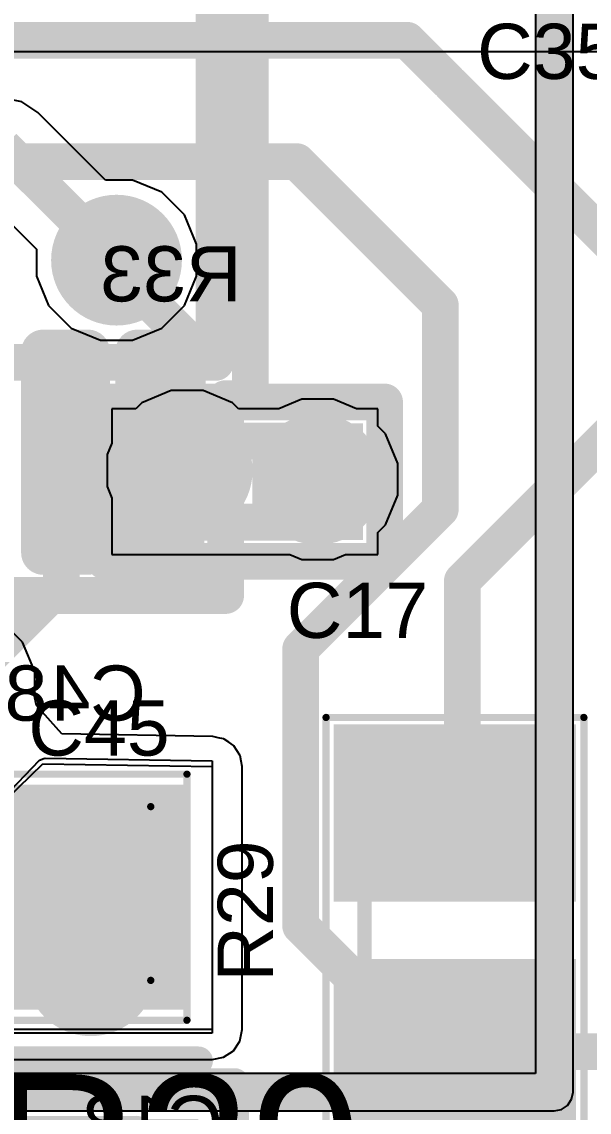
# Model space of a CAD drawing. Header units: inches. Extents: x 2.95 to 6.74, y 1.23 to 4.83.
# Drawn here: x 5.7493 to 5.9035, y 2.6575 to 2.954 of the extents above; entities that cross this region are included whole.
import ezdxf

# ---------------------------------------------------------------- set-up
doc = ezdxf.new("R2010")
doc.units = ezdxf.units.IN
doc.header["$MEASUREMENT"] = 0
for name, color, linetype in [('Bottom 3D Body', 56, 'Continuous'), ('Bottom Layer', 5, 'Continuous'), ('Bottom Overlay', 54, 'Continuous'), ('Bottom Paste', 16, 'Continuous'), ('Bottom Solder', 6, 'Continuous'), ('GND', 76, 'Continuous'), ('Mechanical 10', 56, 'Continuous'), ('Mechanical 12', 56, 'Continuous'), ('Mechanical 15', 56, 'Continuous'), ('PWR', 16, 'Continuous'), ('Top 3D Body', 56, 'Continuous'), ('Top Assembly', 56, 'Continuous'), ('Top Component Center', 56, 'Continuous'), ('Top Courtyard', 56, 'Continuous'), ('Top Layer', 1, 'Continuous'), ('Top Overlay', 2, 'Continuous'), ('Top Paste', 8, 'Continuous'), ('Top Solder', 216, 'Continuous'), ('Via Holes', 16, 'Continuous')]:
    doc.layers.add(name, color=color, linetype=linetype)
doc.styles.add('Arial', font='', dxfattribs={"height": 0.2})
doc.styles.get('Arial').set_extended_font_data('Arial')

# ---------------------------------------------------------------- blocks, each defined once
blk = doc.blocks.new('SOP65P640X120_24N_1')
at = {"layer": 'Top Layer'}
h = blk.add_hatch(color=1, dxfattribs=at)
edge = h.paths.add_edge_path()
edge.add_arc((0.14031, 0.13469), 0.00202, 270, 360)
edge.add_line((0.14232, 0.13469), (0.14232, 0.1468))
edge.add_arc((0.14031, 0.1468), 0.00202, 0, 90)
edge.add_line((0.14031, 0.14882), (0.08568, 0.14882))
edge.add_arc((0.08568, 0.1468), 0.00202, 90, 180)
edge.add_line((0.08366, 0.1468), (0.08366, 0.13469))
edge.add_arc((0.08568, 0.13469), 0.00202, 180, 270)
edge.add_line((0.08568, 0.13268), (0.14031, 0.13268))
h = blk.add_hatch(color=1, dxfattribs=at)
edge = h.paths.add_edge_path()
edge.add_arc((0.14031, 0.1091), 0.00202, 270, 360)
edge.add_line((0.14232, 0.1091), (0.14232, 0.12121))
edge.add_arc((0.14031, 0.12121), 0.00202, 0, 90)
edge.add_line((0.14031, 0.12323), (0.08568, 0.12323))
edge.add_arc((0.08568, 0.12121), 0.00202, 90, 180)
edge.add_line((0.08366, 0.12121), (0.08366, 0.1091))
edge.add_arc((0.08568, 0.1091), 0.00202, 180, 270)
edge.add_line((0.08568, 0.10709), (0.14031, 0.10709))
at = {"layer": 'Top Paste'}
h = blk.add_hatch(color=8, dxfattribs=at)
edge = h.paths.add_edge_path()
edge.add_arc((0.14031, 0.13469), 0.00202, 270, 360)
edge.add_line((0.14232, 0.13469), (0.14232, 0.1468))
edge.add_arc((0.14031, 0.1468), 0.00202, 0, 90)
edge.add_line((0.14031, 0.14882), (0.08568, 0.14882))
edge.add_arc((0.08568, 0.1468), 0.00202, 90, 180)
edge.add_line((0.08366, 0.1468), (0.08366, 0.13469))
edge.add_arc((0.08568, 0.13469), 0.00202, 180, 270)
edge.add_line((0.08568, 0.13268), (0.14031, 0.13268))
h = blk.add_hatch(color=8, dxfattribs=at)
edge = h.paths.add_edge_path()
edge.add_arc((0.14031, 0.1091), 0.00202, 270, 360)
edge.add_line((0.14232, 0.1091), (0.14232, 0.12121))
edge.add_arc((0.14031, 0.12121), 0.00202, 0, 90)
edge.add_line((0.14031, 0.12323), (0.08568, 0.12323))
edge.add_arc((0.08568, 0.12121), 0.00202, 90, 180)
edge.add_line((0.08366, 0.12121), (0.08366, 0.1091))
edge.add_arc((0.08568, 0.1091), 0.00202, 180, 270)
edge.add_line((0.08568, 0.10709), (0.14031, 0.10709))
at = {"layer": 'Top Solder'}
h = blk.add_hatch(color=216, dxfattribs=at)
edge = h.paths.add_edge_path()
edge.add_arc((0.14031, 0.13469), 0.00603, 270, 360)
edge.add_line((0.14634, 0.13469), (0.14634, 0.1468))
edge.add_arc((0.14031, 0.1468), 0.00603, 0, 90)
edge.add_line((0.14031, 0.15283), (0.08568, 0.15283))
edge.add_arc((0.08568, 0.1468), 0.00603, 90, 180)
edge.add_line((0.07965, 0.1468), (0.07965, 0.13469))
edge.add_arc((0.08568, 0.13469), 0.00603, 180, 270)
edge.add_line((0.08568, 0.12866), (0.14031, 0.12866))
h = blk.add_hatch(color=216, dxfattribs=at)
edge = h.paths.add_edge_path()
edge.add_arc((0.14031, 0.1091), 0.00603, 270, 360)
edge.add_line((0.14634, 0.1091), (0.14634, 0.12121))
edge.add_arc((0.14031, 0.12121), 0.00603, 0, 90)
edge.add_line((0.14031, 0.12724), (0.08568, 0.12724))
edge.add_arc((0.08568, 0.12121), 0.00603, 90, 180)
edge.add_line((0.07965, 0.12121), (0.07965, 0.1091))
edge.add_arc((0.08568, 0.1091), 0.00603, 180, 270)
edge.add_line((0.08568, 0.10307), (0.14031, 0.10307))
at = {"layer": 'Mechanical 10'}
for points in [[(0.08858, 0.15551, 0.01, 0.01, 0), (-0.08858, 0.15551, 0.01, 0.01, 0)], [(0.08858, -0.15551, 0.01, 0.01, 0), (0.08858, 0.15551, 0.01, 0.01, 0)]]:
    blk.add_lwpolyline(points, format="xyseb", dxfattribs=at)
blk.add_lwpolyline([(0.08608, 0.15551, 0.005, 0.005, 1), (0.09108, 0.15551, 0.005, 0.005, 1)], format="xyseb", close=True, dxfattribs=at)
blk.add_lwpolyline([(0.08608, 0.15551, 0.005, 0.005, 1), (0.09108, 0.15551, 0.005, 0.005, 1)], format="xyseb", close=True, dxfattribs=at)
at = {"layer": 'Mechanical 12'}
for points in [[(0.09843, 0.16535, 0.01, 0.01, 0), (-0.09843, 0.16535, 0.01, 0.01, 0)], [(0.09843, 0.15866, 0.01, 0.01, 0), (0.09843, 0.16535, 0.01, 0.01, 0)], [(0.15197, 0.15866, 0.01, 0.01, 0), (0.09843, 0.15866, 0.01, 0.01, 0)], [(0.15197, -0.15866, 0.01, 0.01, 0), (0.15197, 0.15866, 0.01, 0.01, 0)]]:
    blk.add_lwpolyline(points, format="xyseb", dxfattribs=at)
for points in [[(0.09593, 0.16535, 0.005, 0.005, 1), (0.10093, 0.16535, 0.005, 0.005, 1)], [(0.09593, 0.16535, 0.005, 0.005, 1), (0.10093, 0.16535, 0.005, 0.005, 1)], [(0.09593, 0.15866, 0.005, 0.005, 1), (0.10093, 0.15866, 0.005, 0.005, 1)], [(0.09593, 0.15866, 0.005, 0.005, 1), (0.10093, 0.15866, 0.005, 0.005, 1)], [(0.14947, 0.15866, 0.005, 0.005, 1), (0.15447, 0.15866, 0.005, 0.005, 1)], [(0.14947, 0.15866, 0.005, 0.005, 1), (0.15447, 0.15866, 0.005, 0.005, 1)]]:
    blk.add_lwpolyline(points, format="xyseb", close=True, dxfattribs=at)
at = {"layer": 'Top Overlay'}
blk.add_lwpolyline([(0.08858, 0.15591, 0.01, 0.01, 0), (-0.08858, 0.15591, 0.01, 0.01, 0)], format="xyseb", dxfattribs=at)
blk.add_lwpolyline([(0.08608, 0.15591, 0.005, 0.005, 1), (0.09108, 0.15591, 0.005, 0.005, 1)], format="xyseb", close=True, dxfattribs=at)
blk = doc.blocks.new('RESC1005X35N_B_66')
at = {"layer": 'Bottom Layer'}
for points in [[(-0.02815, 0.01181), (-0.0061, 0.01181), (-0.0061, -0.01181), (-0.02815, -0.01181)], [(0.0061, 0.01181), (0.02815, 0.01181), (0.02815, -0.01181), (0.0061, -0.01181)]]:
    blk.add_hatch(color=5, dxfattribs=at).paths.add_polyline_path(points)
at = {"layer": 'Bottom Paste'}
for points in [[(-0.02815, 0.01181), (-0.0061, 0.01181), (-0.0061, -0.01181), (-0.02815, -0.01181)], [(0.0061, 0.01181), (0.02815, 0.01181), (0.02815, -0.01181), (0.0061, -0.01181)]]:
    blk.add_hatch(color=16, dxfattribs=at).paths.add_polyline_path(points)
at = {"layer": 'Bottom Solder'}
for points in [[(-0.03217, 0.01583), (-0.00209, 0.01583), (-0.00209, -0.01583), (-0.03217, -0.01583)], [(0.00209, 0.01583), (0.03217, 0.01583), (0.03217, -0.01583), (0.00209, -0.01583)]]:
    blk.add_hatch(color=6, dxfattribs=at).paths.add_polyline_path(points)
at = {"layer": 'Mechanical 10'}
for points in [[(-0.02165, -0.01102, 0.01, 0.01, 0), (-0.02165, 0.01102, 0.01, 0.01, 0)], [(-0.02165, 0.01102, 0.01, 0.01, 0), (0.02165, 0.01102, 0.01, 0.01, 0)], [(0.02165, -0.01102, 0.01, 0.01, 0), (0.02165, 0.01102, 0.01, 0.01, 0)], [(-0.02165, -0.01102, 0.01, 0.01, 0), (0.02165, -0.01102, 0.01, 0.01, 0)]]:
    blk.add_lwpolyline(points, format="xyseb", dxfattribs=at)
for points in [[(-0.02415, 0.01102, 0.005, 0.005, 1), (-0.01915, 0.01102, 0.005, 0.005, 1)], [(-0.02415, 0.01102, 0.005, 0.005, 1), (-0.01915, 0.01102, 0.005, 0.005, 1)], [(0.01915, 0.01102, 0.005, 0.005, 1), (0.02415, 0.01102, 0.005, 0.005, 1)], [(0.01915, 0.01102, 0.005, 0.005, 1), (0.02415, 0.01102, 0.005, 0.005, 1)], [(-0.02415, -0.01102, 0.005, 0.005, 1), (-0.01915, -0.01102, 0.005, 0.005, 1)], [(-0.02415, -0.01102, 0.005, 0.005, 1), (-0.01915, -0.01102, 0.005, 0.005, 1)], [(0.01915, -0.01102, 0.005, 0.005, 1), (0.02415, -0.01102, 0.005, 0.005, 1)], [(0.01915, -0.01102, 0.005, 0.005, 1), (0.02415, -0.01102, 0.005, 0.005, 1)]]:
    blk.add_lwpolyline(points, format="xyseb", close=True, dxfattribs=at)
at = {"layer": 'Mechanical 12'}
for points in [[(-0.03799, 0.02165, 0.01, 0.01, 0), (0.03799, 0.02165, 0.01, 0.01, 0)], [(-0.03799, -0.02165, 0.01, 0.01, 0), (-0.03799, 0.02165, 0.01, 0.01, 0)], [(0.03799, -0.02165, 0.01, 0.01, 0), (0.03799, 0.02165, 0.01, 0.01, 0)], [(-0.03799, -0.02165, 0.01, 0.01, 0), (0.03799, -0.02165, 0.01, 0.01, 0)]]:
    blk.add_lwpolyline(points, format="xyseb", dxfattribs=at)
for points in [[(-0.04049, 0.02165, 0.005, 0.005, 1), (-0.03549, 0.02165, 0.005, 0.005, 1)], [(-0.04049, 0.02165, 0.005, 0.005, 1), (-0.03549, 0.02165, 0.005, 0.005, 1)], [(0.03549, 0.02165, 0.005, 0.005, 1), (0.04049, 0.02165, 0.005, 0.005, 1)], [(0.03549, 0.02165, 0.005, 0.005, 1), (0.04049, 0.02165, 0.005, 0.005, 1)], [(-0.04049, -0.02165, 0.005, 0.005, 1), (-0.03549, -0.02165, 0.005, 0.005, 1)], [(-0.04049, -0.02165, 0.005, 0.005, 1), (-0.03549, -0.02165, 0.005, 0.005, 1)], [(0.03549, -0.02165, 0.005, 0.005, 1), (0.04049, -0.02165, 0.005, 0.005, 1)], [(0.03549, -0.02165, 0.005, 0.005, 1), (0.04049, -0.02165, 0.005, 0.005, 1)]]:
    blk.add_lwpolyline(points, format="xyseb", close=True, dxfattribs=at)
blk = doc.blocks.new('FP_RP732A_IPC_B_70')
at = {"layer": 'Top Layer'}
for points in [[(-0.05626, 0.02772), (-0.01272, 0.02772), (-0.01272, -0.02772), (-0.05626, -0.02772)], [(0.01272, 0.02772), (0.05626, 0.02772), (0.05626, -0.02772), (0.01272, -0.02772)]]:
    blk.add_hatch(color=1, dxfattribs=at).paths.add_polyline_path(points)
at = {"layer": 'Top Paste'}
for points in [[(-0.05626, 0.02772), (-0.01272, 0.02772), (-0.01272, -0.02772), (-0.05626, -0.02772)], [(0.01272, 0.02772), (0.05626, 0.02772), (0.05626, -0.02772), (0.01272, -0.02772)]]:
    blk.add_hatch(color=8, dxfattribs=at).paths.add_polyline_path(points)
at = {"layer": 'Top Solder'}
for points in [[(-0.05626, 0.02772), (-0.01272, 0.02772), (-0.01272, -0.02772), (-0.05626, -0.02772)], [(0.01272, 0.02772), (0.05626, 0.02772), (0.05626, -0.02772), (0.01272, -0.02772)]]:
    blk.add_hatch(color=216, dxfattribs=at).paths.add_polyline_path(points)
at = {"layer": 'Top 3D Body'}
for points in [[(-0.03937, 0.02461, 0.00787, 0.00787, 0), (0.03937, 0.02461, 0.00787, 0.00787, 0)], [(-0.03937, -0.02461, 0.00787, 0.00787, 0), (-0.03937, 0.02461, 0.00787, 0.00787, 0)], [(0.03937, -0.02461, 0.00787, 0.00787, 0), (0.03937, 0.02461, 0.00787, 0.00787, 0)], [(-0.03937, -0.02461, 0.00787, 0.00787, 0), (0.03937, -0.02461, 0.00787, 0.00787, 0)]]:
    blk.add_lwpolyline(points, format="xyseb", dxfattribs=at)
for points in [[(-0.04134, 0.02461, 0.00394, 0.00394, 1), (-0.0374, 0.02461, 0.00394, 0.00394, 1)], [(-0.04134, 0.02461, 0.00394, 0.00394, 1), (-0.0374, 0.02461, 0.00394, 0.00394, 1)], [(0.0374, 0.02461, 0.00394, 0.00394, 1), (0.04134, 0.02461, 0.00394, 0.00394, 1)], [(0.0374, 0.02461, 0.00394, 0.00394, 1), (0.04134, 0.02461, 0.00394, 0.00394, 1)], [(-0.04134, -0.02461, 0.00394, 0.00394, 1), (-0.0374, -0.02461, 0.00394, 0.00394, 1)], [(-0.04134, -0.02461, 0.00394, 0.00394, 1), (-0.0374, -0.02461, 0.00394, 0.00394, 1)], [(0.0374, -0.02461, 0.00394, 0.00394, 1), (0.04134, -0.02461, 0.00394, 0.00394, 1)], [(0.0374, -0.02461, 0.00394, 0.00394, 1), (0.04134, -0.02461, 0.00394, 0.00394, 1)]]:
    blk.add_lwpolyline(points, format="xyseb", close=True, dxfattribs=at)
at = {"layer": 'Top Assembly'}
for points in [[(-0.06611, 0.03756, 0.00787, 0.00787, 0), (0.06611, 0.03756, 0.00787, 0.00787, 0)], [(-0.06611, -0.03756, 0.00787, 0.00787, 0), (-0.06611, 0.03756, 0.00787, 0.00787, 0)], [(0.06611, -0.03756, 0.00787, 0.00787, 0), (0.06611, 0.03756, 0.00787, 0.00787, 0)], [(-0.06611, -0.03756, 0.00787, 0.00787, 0), (0.06611, -0.03756, 0.00787, 0.00787, 0)]]:
    blk.add_lwpolyline(points, format="xyseb", dxfattribs=at)
for points in [[(-0.06808, 0.03756, 0.00394, 0.00394, 1), (-0.06414, 0.03756, 0.00394, 0.00394, 1)], [(-0.06808, 0.03756, 0.00394, 0.00394, 1), (-0.06414, 0.03756, 0.00394, 0.00394, 1)], [(0.06414, 0.03756, 0.00394, 0.00394, 1), (0.06808, 0.03756, 0.00394, 0.00394, 1)], [(0.06414, 0.03756, 0.00394, 0.00394, 1), (0.06808, 0.03756, 0.00394, 0.00394, 1)], [(-0.06808, -0.03756, 0.00394, 0.00394, 1), (-0.06414, -0.03756, 0.00394, 0.00394, 1)], [(-0.06808, -0.03756, 0.00394, 0.00394, 1), (-0.06414, -0.03756, 0.00394, 0.00394, 1)], [(0.06414, -0.03756, 0.00394, 0.00394, 1), (0.06808, -0.03756, 0.00394, 0.00394, 1)], [(0.06414, -0.03756, 0.00394, 0.00394, 1), (0.06808, -0.03756, 0.00394, 0.00394, 1)]]:
    blk.add_lwpolyline(points, format="xyseb", close=True, dxfattribs=at)
at = {"layer": 'Top Component Center'}
for points in [[(0, -0.01969, 0.00394, 0.00394, 0), (0, 0.01969, 0.00394, 0.00394, 0)], [(-0.01969, 0, 0.00394, 0.00394, 0), (0.01969, 0, 0.00394, 0.00394, 0)]]:
    blk.add_lwpolyline(points, format="xyseb", dxfattribs=at)
for points in [[(-0.00098, 0.01969, 0.00197, 0.00197, 1), (0.00098, 0.01969, 0.00197, 0.00197, 1)], [(-0.02067, 0, 0.00197, 0.00197, 1), (-0.0187, 0, 0.00197, 0.00197, 1)], [(0.0187, 0, 0.00197, 0.00197, 1), (0.02067, 0, 0.00197, 0.00197, 1)], [(-0.00098, -0.01969, 0.00197, 0.00197, 1), (0.00098, -0.01969, 0.00197, 0.00197, 1)]]:
    blk.add_lwpolyline(points, format="xyseb", close=True, dxfattribs=at)
at = {"layer": 'Top Courtyard'}
for points in [[(-0.06611, 0.03756, 0.00787, 0.00787, 0), (0.06611, 0.03756, 0.00787, 0.00787, 0)], [(-0.06611, -0.03756, 0.00787, 0.00787, 0), (-0.06611, 0.03756, 0.00787, 0.00787, 0)], [(0.06611, -0.03756, 0.00787, 0.00787, 0), (0.06611, 0.03756, 0.00787, 0.00787, 0)], [(-0.06611, -0.03756, 0.00787, 0.00787, 0), (0.06611, -0.03756, 0.00787, 0.00787, 0)]]:
    blk.add_lwpolyline(points, format="xyseb", dxfattribs=at)
for points in [[(-0.06808, 0.03756, 0.00394, 0.00394, 1), (-0.06414, 0.03756, 0.00394, 0.00394, 1)], [(-0.06808, 0.03756, 0.00394, 0.00394, 1), (-0.06414, 0.03756, 0.00394, 0.00394, 1)], [(0.06414, 0.03756, 0.00394, 0.00394, 1), (0.06808, 0.03756, 0.00394, 0.00394, 1)], [(0.06414, 0.03756, 0.00394, 0.00394, 1), (0.06808, 0.03756, 0.00394, 0.00394, 1)], [(-0.06808, -0.03756, 0.00394, 0.00394, 1), (-0.06414, -0.03756, 0.00394, 0.00394, 1)], [(-0.06808, -0.03756, 0.00394, 0.00394, 1), (-0.06414, -0.03756, 0.00394, 0.00394, 1)], [(0.06414, -0.03756, 0.00394, 0.00394, 1), (0.06808, -0.03756, 0.00394, 0.00394, 1)], [(0.06414, -0.03756, 0.00394, 0.00394, 1), (0.06808, -0.03756, 0.00394, 0.00394, 1)]]:
    blk.add_lwpolyline(points, format="xyseb", close=True, dxfattribs=at)
at = {"layer": 'Top Overlay'}
for points in [[(-0.05626, 0.04347, 0.00787, 0.00787, 0), (0.05626, 0.04347, 0.00787, 0.00787, 0)], [(-0.05626, -0.04347, 0.00787, 0.00787, 0), (0.05626, -0.04347, 0.00787, 0.00787, 0)]]:
    blk.add_lwpolyline(points, format="xyseb", dxfattribs=at)
for points in [[(-0.05823, 0.04347, 0.00394, 0.00394, 1), (-0.0543, 0.04347, 0.00394, 0.00394, 1)], [(0.0543, 0.04347, 0.00394, 0.00394, 1), (0.05823, 0.04347, 0.00394, 0.00394, 1)], [(-0.05823, -0.04347, 0.00394, 0.00394, 1), (-0.0543, -0.04347, 0.00394, 0.00394, 1)], [(0.0543, -0.04347, 0.00394, 0.00394, 1), (0.05823, -0.04347, 0.00394, 0.00394, 1)]]:
    blk.add_lwpolyline(points, format="xyseb", close=True, dxfattribs=at)
at = {"layer": 'Top Assembly', "style": 'Arial'}
blk.add_text('R29', height=0.03937, dxfattribs=at).set_placement((0, 0.00044))
blk = doc.blocks.new('CAPC1608X87X35LL15T15_B_130')
at = {"layer": 'Bottom Layer'}
for points in [[(-0.00886, 0.01772), (-0.00886, -0.01772), (-0.04035, -0.01772), (-0.04035, 0.01772)], [(0.04035, 0.01772), (0.04035, -0.01772), (0.00886, -0.01772), (0.00886, 0.01772)]]:
    blk.add_hatch(color=5, dxfattribs=at).paths.add_polyline_path(points)
at = {"layer": 'Bottom Paste'}
for points in [[(-0.00886, 0.01772), (-0.00886, -0.01772), (-0.04035, -0.01772), (-0.04035, 0.01772)], [(0.04035, 0.01772), (0.04035, -0.01772), (0.00886, -0.01772), (0.00886, 0.01772)]]:
    blk.add_hatch(color=16, dxfattribs=at).paths.add_polyline_path(points)
at = {"layer": 'Bottom Solder'}
for points in [[(-0.00486, 0.02172), (-0.00486, -0.02172), (-0.04435, -0.02172), (-0.04435, 0.02172)], [(0.04435, 0.02172), (0.04435, -0.02172), (0.00486, -0.02172), (0.00486, 0.02172)]]:
    blk.add_hatch(color=6, dxfattribs=at).paths.add_polyline_path(points)
at = {"layer": 'Bottom 3D Body'}
for points in [[(-0.03445, -0.0187, 0.00394, 0.00394, 0), (-0.03445, 0.0187, 0.00394, 0.00394, 0)], [(-0.03445, 0.0187, 0.00394, 0.00394, 0), (0.03445, 0.0187, 0.00394, 0.00394, 0)], [(0.03445, -0.0187, 0.00394, 0.00394, 0), (0.03445, 0.0187, 0.00394, 0.00394, 0)], [(-0.03445, -0.0187, 0.00394, 0.00394, 0), (0.03445, -0.0187, 0.00394, 0.00394, 0)]]:
    blk.add_lwpolyline(points, format="xyseb", dxfattribs=at)
for points in [[(-0.03543, 0.0187, 0.00197, 0.00197, 1), (-0.03346, 0.0187, 0.00197, 0.00197, 1)], [(-0.03543, 0.0187, 0.00197, 0.00197, 1), (-0.03346, 0.0187, 0.00197, 0.00197, 1)], [(0.03346, 0.0187, 0.00197, 0.00197, 1), (0.03543, 0.0187, 0.00197, 0.00197, 1)], [(0.03346, 0.0187, 0.00197, 0.00197, 1), (0.03543, 0.0187, 0.00197, 0.00197, 1)], [(-0.03543, -0.0187, 0.00197, 0.00197, 1), (-0.03346, -0.0187, 0.00197, 0.00197, 1)], [(-0.03543, -0.0187, 0.00197, 0.00197, 1), (-0.03346, -0.0187, 0.00197, 0.00197, 1)], [(0.03346, -0.0187, 0.00197, 0.00197, 1), (0.03543, -0.0187, 0.00197, 0.00197, 1)], [(0.03346, -0.0187, 0.00197, 0.00197, 1), (0.03543, -0.0187, 0.00197, 0.00197, 1)]]:
    blk.add_lwpolyline(points, format="xyseb", close=True, dxfattribs=at)
at = {"layer": 'Mechanical 15'}
for points in [[(-0.04331, -0.02362, 0.00197, 0.00197, 0), (-0.04331, 0.02362, 0.00197, 0.00197, 0)], [(-0.04331, 0.02362, 0.00197, 0.00197, 0), (0.04331, 0.02362, 0.00197, 0.00197, 0)], [(0.04331, -0.02362, 0.00197, 0.00197, 0), (0.04331, 0.02362, 0.00197, 0.00197, 0)], [(0, -0.0187, 0.00394, 0.00394, 0), (0, 0.0187, 0.00394, 0.00394, 0)], [(-0.0187, 0, 0.00394, 0.00394, 0), (0.0187, 0, 0.00394, 0.00394, 0)], [(-0.04331, -0.02362, 0.00197, 0.00197, 0), (0.04331, -0.02362, 0.00197, 0.00197, 0)]]:
    blk.add_lwpolyline(points, format="xyseb", dxfattribs=at)
for points in [[(-0.0438, 0.02362, 0.000984, 0.000984, 1), (-0.04281, 0.02362, 0.000984, 0.000984, 1)], [(-0.0438, 0.02362, 0.000984, 0.000984, 1), (-0.04281, 0.02362, 0.000984, 0.000984, 1)], [(0.04281, 0.02362, 0.000984, 0.000984, 1), (0.0438, 0.02362, 0.000984, 0.000984, 1)], [(0.04281, 0.02362, 0.000984, 0.000984, 1), (0.0438, 0.02362, 0.000984, 0.000984, 1)], [(-0.00098, 0.0187, 0.00197, 0.00197, 1), (0.00098, 0.0187, 0.00197, 0.00197, 1)], [(-0.01969, 0, 0.00197, 0.00197, 1), (-0.01772, 0, 0.00197, 0.00197, 1)], [(0.01772, 0, 0.00197, 0.00197, 1), (0.01969, 0, 0.00197, 0.00197, 1)], [(-0.00098, -0.0187, 0.00197, 0.00197, 1), (0.00098, -0.0187, 0.00197, 0.00197, 1)], [(-0.0438, -0.02362, 0.000984, 0.000984, 1), (-0.04281, -0.02362, 0.000984, 0.000984, 1)], [(-0.0438, -0.02362, 0.000984, 0.000984, 1), (-0.04281, -0.02362, 0.000984, 0.000984, 1)], [(0.04281, -0.02362, 0.000984, 0.000984, 1), (0.0438, -0.02362, 0.000984, 0.000984, 1)], [(0.04281, -0.02362, 0.000984, 0.000984, 1), (0.0438, -0.02362, 0.000984, 0.000984, 1)]]:
    blk.add_lwpolyline(points, format="xyseb", close=True, dxfattribs=at)
blk = doc.blocks.new('CAPC2013X140X50LL20T25_133')
at = {"layer": 'Top Layer'}
for points in [[(-0.04921, -0.02657), (-0.04921, 0.02657), (-0.00591, 0.02657), (-0.00591, -0.02657)], [(0.00591, -0.02657), (0.00591, 0.02657), (0.04921, 0.02657), (0.04921, -0.02657)]]:
    blk.add_hatch(color=1, dxfattribs=at).paths.add_polyline_path(points)
at = {"layer": 'Top Paste'}
for points in [[(-0.04921, -0.02657), (-0.04921, 0.02657), (-0.00591, 0.02657), (-0.00591, -0.02657)], [(0.00591, -0.02657), (0.00591, 0.02657), (0.04921, 0.02657), (0.04921, -0.02657)]]:
    blk.add_hatch(color=8, dxfattribs=at).paths.add_polyline_path(points)
at = {"layer": 'Top Solder'}
for points in [[(-0.05321, -0.03057), (-0.05321, 0.03057), (-0.00191, 0.03057), (-0.00191, -0.03057)], [(0.00191, -0.03057), (0.00191, 0.03057), (0.05321, 0.03057), (0.05321, -0.03057)]]:
    blk.add_hatch(color=216, dxfattribs=at).paths.add_polyline_path(points)
at = {"layer": 'Mechanical 15'}
for points in [[(-0.05315, -0.03346, 0.00197, 0.00197, 0), (-0.05315, 0.03346, 0.00197, 0.00197, 0)], [(-0.05315, 0.03346, 0.00197, 0.00197, 0), (0.05315, 0.03346, 0.00197, 0.00197, 0)], [(0.05315, -0.03346, 0.00197, 0.00197, 0), (0.05315, 0.03346, 0.00197, 0.00197, 0)], [(0, -0.01969, 0.00394, 0.00394, 0), (0, 0.01969, 0.00394, 0.00394, 0)], [(-0.01969, 0, 0.00394, 0.00394, 0), (0.01969, 0, 0.00394, 0.00394, 0)], [(-0.05315, -0.03346, 0.00197, 0.00197, 0), (0.05315, -0.03346, 0.00197, 0.00197, 0)]]:
    blk.add_lwpolyline(points, format="xyseb", dxfattribs=at)
for points in [[(-0.05364, 0.03346, 0.000984, 0.000984, 1), (-0.05266, 0.03346, 0.000984, 0.000984, 1)], [(-0.05364, 0.03346, 0.000984, 0.000984, 1), (-0.05266, 0.03346, 0.000984, 0.000984, 1)], [(0.05266, 0.03346, 0.000984, 0.000984, 1), (0.05364, 0.03346, 0.000984, 0.000984, 1)], [(0.05266, 0.03346, 0.000984, 0.000984, 1), (0.05364, 0.03346, 0.000984, 0.000984, 1)], [(-0.00098, 0.01969, 0.00197, 0.00197, 1), (0.00098, 0.01969, 0.00197, 0.00197, 1)], [(-0.02067, 0, 0.00197, 0.00197, 1), (-0.0187, 0, 0.00197, 0.00197, 1)], [(0.0187, 0, 0.00197, 0.00197, 1), (0.02067, 0, 0.00197, 0.00197, 1)], [(-0.00098, -0.01969, 0.00197, 0.00197, 1), (0.00098, -0.01969, 0.00197, 0.00197, 1)], [(-0.05364, -0.03346, 0.000984, 0.000984, 1), (-0.05266, -0.03346, 0.000984, 0.000984, 1)], [(-0.05364, -0.03346, 0.000984, 0.000984, 1), (-0.05266, -0.03346, 0.000984, 0.000984, 1)], [(0.05266, -0.03346, 0.000984, 0.000984, 1), (0.05364, -0.03346, 0.000984, 0.000984, 1)], [(0.05266, -0.03346, 0.000984, 0.000984, 1), (0.05364, -0.03346, 0.000984, 0.000984, 1)]]:
    blk.add_lwpolyline(points, format="xyseb", close=True, dxfattribs=at)
at = {"layer": 'Top 3D Body'}
for points in [[(-0.04331, -0.02854, 0.00394, 0.00394, 0), (-0.04331, 0.02854, 0.00394, 0.00394, 0)], [(-0.04331, 0.02854, 0.00394, 0.00394, 0), (0.04331, 0.02854, 0.00394, 0.00394, 0)], [(0.04331, -0.02854, 0.00394, 0.00394, 0), (0.04331, 0.02854, 0.00394, 0.00394, 0)], [(-0.04331, -0.02854, 0.00394, 0.00394, 0), (0.04331, -0.02854, 0.00394, 0.00394, 0)]]:
    blk.add_lwpolyline(points, format="xyseb", dxfattribs=at)
for points in [[(-0.04429, 0.02854, 0.00197, 0.00197, 1), (-0.04232, 0.02854, 0.00197, 0.00197, 1)], [(-0.04429, 0.02854, 0.00197, 0.00197, 1), (-0.04232, 0.02854, 0.00197, 0.00197, 1)], [(0.04232, 0.02854, 0.00197, 0.00197, 1), (0.04429, 0.02854, 0.00197, 0.00197, 1)], [(0.04232, 0.02854, 0.00197, 0.00197, 1), (0.04429, 0.02854, 0.00197, 0.00197, 1)], [(-0.04429, -0.02854, 0.00197, 0.00197, 1), (-0.04232, -0.02854, 0.00197, 0.00197, 1)], [(-0.04429, -0.02854, 0.00197, 0.00197, 1), (-0.04232, -0.02854, 0.00197, 0.00197, 1)], [(0.04232, -0.02854, 0.00197, 0.00197, 1), (0.04429, -0.02854, 0.00197, 0.00197, 1)], [(0.04232, -0.02854, 0.00197, 0.00197, 1), (0.04429, -0.02854, 0.00197, 0.00197, 1)]]:
    blk.add_lwpolyline(points, format="xyseb", close=True, dxfattribs=at)
blk = doc.blocks.new('CAPC2012X94N_160')
at = {"layer": 'Top Layer'}
for points in [[(-0.05197, -0.02894), (-0.05197, 0.02894), (-0.01181, 0.02894), (-0.01181, -0.02894)], [(0.01181, -0.02894), (0.01181, 0.02894), (0.05197, 0.02894), (0.05197, -0.02894)]]:
    blk.add_hatch(color=1, dxfattribs=at).paths.add_polyline_path(points)
at = {"layer": 'Top Paste'}
for points in [[(-0.05197, -0.02894), (-0.05197, 0.02894), (-0.01181, 0.02894), (-0.01181, -0.02894)], [(0.01181, -0.02894), (0.01181, 0.02894), (0.05197, 0.02894), (0.05197, -0.02894)]]:
    blk.add_hatch(color=8, dxfattribs=at).paths.add_polyline_path(points)
at = {"layer": 'Top Solder'}
for points in [[(-0.05597, -0.03294), (-0.05597, 0.03294), (-0.00781, 0.03294), (-0.00781, -0.03294)], [(0.00781, -0.03294), (0.00781, 0.03294), (0.05597, 0.03294), (0.05597, -0.03294)]]:
    blk.add_hatch(color=216, dxfattribs=at).paths.add_polyline_path(points)
at = {"layer": 'Mechanical 15'}
for points in [[(-0.05787, -0.03504, 0.00197, 0.00197, 0), (-0.05787, 0.03504, 0.00197, 0.00197, 0)], [(0.05787, 0.03504, 0.00197, 0.00197, 0), (-0.05787, 0.03504, 0.00197, 0.00197, 0)], [(0.05787, -0.03504, 0.00197, 0.00197, 0), (0.05787, 0.03504, 0.00197, 0.00197, 0)], [(0.05787, -0.03504, 0.00197, 0.00197, 0), (-0.05787, -0.03504, 0.00197, 0.00197, 0)]]:
    blk.add_lwpolyline(points, format="xyseb", dxfattribs=at)
for points in [[(-0.05837, 0.03504, 0.000984, 0.000984, 1), (-0.05738, 0.03504, 0.000984, 0.000984, 1)], [(-0.05837, 0.03504, 0.000984, 0.000984, 1), (-0.05738, 0.03504, 0.000984, 0.000984, 1)], [(0.05738, 0.03504, 0.000984, 0.000984, 1), (0.05837, 0.03504, 0.000984, 0.000984, 1)], [(0.05738, 0.03504, 0.000984, 0.000984, 1), (0.05837, 0.03504, 0.000984, 0.000984, 1)], [(-0.05837, -0.03504, 0.000984, 0.000984, 1), (-0.05738, -0.03504, 0.000984, 0.000984, 1)], [(-0.05837, -0.03504, 0.000984, 0.000984, 1), (-0.05738, -0.03504, 0.000984, 0.000984, 1)], [(0.05738, -0.03504, 0.000984, 0.000984, 1), (0.05837, -0.03504, 0.000984, 0.000984, 1)], [(0.05738, -0.03504, 0.000984, 0.000984, 1), (0.05837, -0.03504, 0.000984, 0.000984, 1)]]:
    blk.add_lwpolyline(points, format="xyseb", close=True, dxfattribs=at)
at = {"layer": 'Top 3D Body'}
for points in [[(-0.03957, -0.02461, 0.00394, 0.00394, 0), (-0.03957, 0.02461, 0.00394, 0.00394, 0)], [(0.03957, 0.02461, 0.00394, 0.00394, 0), (-0.03957, 0.02461, 0.00394, 0.00394, 0)], [(0.03957, -0.02461, 0.00394, 0.00394, 0), (0.03957, 0.02461, 0.00394, 0.00394, 0)], [(0.03957, -0.02461, 0.00394, 0.00394, 0), (-0.03957, -0.02461, 0.00394, 0.00394, 0)]]:
    blk.add_lwpolyline(points, format="xyseb", dxfattribs=at)
for points in [[(-0.04055, 0.02461, 0.00197, 0.00197, 1), (-0.03858, 0.02461, 0.00197, 0.00197, 1)], [(-0.04055, 0.02461, 0.00197, 0.00197, 1), (-0.03858, 0.02461, 0.00197, 0.00197, 1)], [(0.03858, 0.02461, 0.00197, 0.00197, 1), (0.04055, 0.02461, 0.00197, 0.00197, 1)], [(0.03858, 0.02461, 0.00197, 0.00197, 1), (0.04055, 0.02461, 0.00197, 0.00197, 1)], [(-0.04055, -0.02461, 0.00197, 0.00197, 1), (-0.03858, -0.02461, 0.00197, 0.00197, 1)], [(-0.04055, -0.02461, 0.00197, 0.00197, 1), (-0.03858, -0.02461, 0.00197, 0.00197, 1)], [(0.03858, -0.02461, 0.00197, 0.00197, 1), (0.04055, -0.02461, 0.00197, 0.00197, 1)], [(0.03858, -0.02461, 0.00197, 0.00197, 1), (0.04055, -0.02461, 0.00197, 0.00197, 1)]]:
    blk.add_lwpolyline(points, format="xyseb", close=True, dxfattribs=at)

msp = doc.modelspace()

# ---------------------------------------------------------------- hatches: boundary and pattern name
at = {"layer": 'Bottom Layer'}
h = msp.add_hatch(color=5, dxfattribs=at)
edge = h.paths.add_edge_path()
edge.add_arc((5.775, 2.88922), 0.01378, 0, 360)
h = msp.add_hatch(color=5, dxfattribs=at)
edge = h.paths.add_edge_path()
edge.add_arc((5.7942, 2.832), 0.01378, 0, 360)
h = msp.add_hatch(color=5, dxfattribs=at)
edge = h.paths.add_edge_path()
edge.add_arc((5.82968, 2.82962), 0.01378, 0, 360)
h = msp.add_hatch(color=5, dxfattribs=at)
edge = h.paths.add_edge_path()
edge.add_arc((5.768, 2.696), 0.01378, 0, 360)
at = {"layer": 'Bottom Solder'}
h = msp.add_hatch(color=6, dxfattribs=at)
edge = h.paths.add_edge_path()
edge.add_arc((5.775, 2.88922), 0.01778, 0, 360)
h = msp.add_hatch(color=6, dxfattribs=at)
edge = h.paths.add_edge_path()
edge.add_arc((5.7942, 2.832), 0.01778, 0, 360)
h = msp.add_hatch(color=6, dxfattribs=at)
edge = h.paths.add_edge_path()
edge.add_arc((5.82968, 2.82962), 0.01778, 0, 360)
h = msp.add_hatch(color=6, dxfattribs=at)
edge = h.paths.add_edge_path()
edge.add_arc((5.768, 2.696), 0.01778, 0, 360)
at = {"layer": 'GND'}
h = msp.add_hatch(color=76, dxfattribs=at)
edge = h.paths.add_edge_path()
edge.add_arc((5.775, 2.88922), 0.01591, 0, 360)
h = msp.add_hatch(color=76, dxfattribs=at)
edge = h.paths.add_edge_path()
edge.add_arc((5.7942, 2.832), 0.01591, 0, 360)
h = msp.add_hatch(color=76, dxfattribs=at)
edge = h.paths.add_edge_path()
edge.add_arc((5.82968, 2.82962), 0.01591, 0, 360)
h = msp.add_hatch(color=76, dxfattribs=at)
edge = h.paths.add_edge_path()
edge.add_arc((5.768, 2.696), 0.01591, 0, 360)
at = {"layer": 'PWR'}
h = msp.add_hatch(color=16, dxfattribs=at)
edge = h.paths.add_edge_path()
edge.add_arc((5.775, 2.88922), 0.01591, 0, 360)
h = msp.add_hatch(color=16, dxfattribs=at)
edge = h.paths.add_edge_path()
edge.add_arc((5.7942, 2.832), 0.01591, 0, 360)
at = {"layer": 'Top Layer'}
h = msp.add_hatch(color=1, dxfattribs=at)
edge = h.paths.add_edge_path()
edge.add_arc((5.775, 2.88922), 0.01378, 0, 360)
h = msp.add_hatch(color=1, dxfattribs=at)
edge = h.paths.add_edge_path()
edge.add_arc((5.7942, 2.832), 0.01378, 0, 360)
h = msp.add_hatch(color=1, dxfattribs=at)
edge = h.paths.add_edge_path()
edge.add_arc((5.82968, 2.82962), 0.01378, 0, 360)
h = msp.add_hatch(color=1, dxfattribs=at)
edge = h.paths.add_edge_path()
edge.add_arc((5.768, 2.696), 0.01378, 0, 360)
at = {"layer": 'Top Solder'}
h = msp.add_hatch(color=216, dxfattribs=at)
edge = h.paths.add_edge_path()
edge.add_arc((5.775, 2.88922), 0.01778, 0, 360)
h = msp.add_hatch(color=216, dxfattribs=at)
edge = h.paths.add_edge_path()
edge.add_arc((5.7942, 2.832), 0.01778, 0, 360)
h = msp.add_hatch(color=216, dxfattribs=at)
edge = h.paths.add_edge_path()
edge.add_arc((5.82968, 2.82962), 0.01778, 0, 360)
h = msp.add_hatch(color=216, dxfattribs=at)
edge = h.paths.add_edge_path()
edge.add_arc((5.768, 2.696), 0.01778, 0, 360)
at = {"layer": 'Via Holes'}
h = msp.add_hatch(color=7, dxfattribs=at)
edge = h.paths.add_edge_path()
edge.add_arc((5.775, 2.88922), 0.00591, 0, 360)
h = msp.add_hatch(color=7, dxfattribs=at)
edge = h.paths.add_edge_path()
edge.add_arc((5.7942, 2.832), 0.00591, 0, 360)
h = msp.add_hatch(color=7, dxfattribs=at)
edge = h.paths.add_edge_path()
edge.add_arc((5.82968, 2.82962), 0.00591, 0, 360)
h = msp.add_hatch(color=7, dxfattribs=at)
edge = h.paths.add_edge_path()
edge.add_arc((5.768, 2.696), 0.00591, 0, 360)

# ---------------------------------------------------------------- linework, layer by layer
at = {"layer": 'Bottom Layer'}
for p, q in [((5.54991, 2.94597), (5.99376, 2.94597)), ((5.74929, 2.93225), (5.74422, 2.93325)), ((5.75359, 2.92937), (5.74929, 2.93225)), ((5.77197, 2.911), (5.75359, 2.92937)), ((5.77933, 2.911), (5.77197, 2.911)), ((5.78734, 2.90768), (5.77933, 2.911)), ((5.79346, 2.90156), (5.78734, 2.90768)), ((5.7445, 2.90097), (5.75322, 2.89225)), ((5.79678, 2.89355), (5.79346, 2.90156)), ((5.75322, 2.89225), (5.75322, 2.88489)), ((5.79678, 2.88489), (5.79678, 2.89355)), ((5.75322, 2.88489), (5.75654, 2.87688)), ((5.79346, 2.87688), (5.79678, 2.88489)), ((5.75654, 2.87688), (5.76266, 2.87076)), ((5.78734, 2.87076), (5.79346, 2.87688)), ((5.76266, 2.87076), (5.77067, 2.86744)), ((5.77933, 2.86744), (5.78734, 2.87076)), ((5.77067, 2.86744), (5.77933, 2.86744)), ((5.78986, 2.85378), (5.78186, 2.85046)), ((5.79853, 2.85378), (5.78986, 2.85378)), ((5.80653, 2.85046), (5.79853, 2.85378)), ((5.78186, 2.85046), (5.78021, 2.84881)), ((5.80819, 2.84881), (5.80653, 2.85046)), ((5.82534, 2.85139), (5.81911, 2.84881)), ((5.83401, 2.85139), (5.82534, 2.85139)), ((5.84025, 2.84881), (5.83401, 2.85139)), ((5.78021, 2.84881), (5.77372, 2.84881)), ((5.77372, 2.84881), (5.77372, 2.83949)), ((5.81911, 2.84881), (5.80819, 2.84881)), ((5.84602, 2.84881), (5.84025, 2.84881)), ((5.84602, 2.84407), (5.84602, 2.84881)), ((5.84814, 2.84195), (5.84602, 2.84407)), ((5.85146, 2.83395), (5.84814, 2.84195)), ((5.77372, 2.83949), (5.77242, 2.83633)), ((5.77242, 2.83633), (5.77242, 2.82767)), ((5.85146, 2.82528), (5.85146, 2.83395)), ((5.77242, 2.82767), (5.77372, 2.82451)), ((5.77372, 2.82451), (5.77372, 2.80919)), ((5.84814, 2.81728), (5.85146, 2.82528)), ((5.84602, 2.81516), (5.84814, 2.81728)), ((5.84602, 2.80919), (5.84602, 2.81516)), ((5.77372, 2.80919), (5.82208, 2.80919)), ((5.82208, 2.80919), (5.82534, 2.80784)), ((5.82534, 2.80784), (5.83401, 2.80784)), ((5.83401, 2.80784), (5.83728, 2.80919)), ((5.83728, 2.80919), (5.84602, 2.80919)), ((5.74946, 2.78534), (5.74334, 2.79146)), ((5.75278, 2.77733), (5.74946, 2.78534)), ((5.75278, 2.7702), (5.75278, 2.77733)), ((5.75328, 2.76811), (5.75278, 2.7702)), ((5.76017, 2.76038), (5.75328, 2.76811)), ((5.80114, 2.75968), (5.76017, 2.76038)), ((5.80263, 2.75936), (5.80114, 2.75968)), ((5.80412, 2.75906), (5.80263, 2.75936)), ((5.80418, 2.75902), (5.80412, 2.75906)), ((5.80425, 2.75901), (5.80418, 2.75902)), ((5.8055, 2.75814), (5.80425, 2.75901)), ((5.80677, 2.75729), (5.8055, 2.75814)), ((5.80681, 2.75723), (5.80677, 2.75729)), ((5.80686, 2.75719), (5.80681, 2.75723)), ((5.80769, 2.75591), (5.80686, 2.75719)), ((5.80854, 2.75465), (5.80769, 2.75591)), ((5.80855, 2.75458), (5.80854, 2.75465)), ((5.80859, 2.75452), (5.80855, 2.75458)), ((5.80886, 2.75302), (5.80859, 2.75452)), ((5.745, 2.74255), (5.755, 2.7523)), ((5.755, 2.7523), (5.801, 2.75153)), ((5.801, 2.75153), (5.801, 2.68)), ((5.80916, 2.75153), (5.80886, 2.75302)), ((5.80916, 2.68), (5.80916, 2.75153)), ((5.801, 2.68), (5.745, 2.68)), ((5.80854, 2.67688), (5.80916, 2.68)), ((5.80677, 2.67423), (5.80854, 2.67688)), ((5.745, 2.67184), (5.801, 2.67184)), ((5.801, 2.67184), (5.80412, 2.67246)), ((5.80412, 2.67246), (5.80677, 2.67423))]:
    msp.add_line(p, q, dxfattribs=at)
for points in [[(5.74422, 2.92, 0.01, 0.01, 0), (5.775, 2.88922, 0.01, 0.01, 0)], [(5.827, 2.829, 0.01, 0.01, 0), (5.82762, 2.82962, 0.01, 0.01, 0)], [(5.82762, 2.82962, 0.01, 0.01, 0), (5.82968, 2.82962, 0.01, 0.01, 0)]]:
    msp.add_lwpolyline(points, format="xyseb", dxfattribs=at)
for points in [[(5.7725, 2.88922, 0.005, 0.005, 1), (5.7775, 2.88922, 0.005, 0.005, 1)], [(5.82512, 2.82962, 0.005, 0.005, 1), (5.83012, 2.82962, 0.005, 0.005, 1)], [(5.82512, 2.82962, 0.005, 0.005, 1), (5.83012, 2.82962, 0.005, 0.005, 1)], [(5.82718, 2.82962, 0.005, 0.005, 1), (5.83218, 2.82962, 0.005, 0.005, 1)], [(5.8245, 2.829, 0.005, 0.005, 1), (5.8295, 2.829, 0.005, 0.005, 1)]]:
    msp.add_lwpolyline(points, format="xyseb", close=True, dxfattribs=at)
at = {"layer": 'GND'}
for p, q in [((5.8889, 3.004), (5.8889, 2.696)), ((5.8991, 2.696), (5.8991, 3.004)), ((5.8889, 2.696), (5.8889, 2.6681)), ((5.8991, 2.663), (5.8991, 2.696)), ((5.8889, 2.6681), (5.5791, 2.6681)), ((5.89871, 2.66105), (5.8991, 2.663)), ((5.8976, 2.6594), (5.89871, 2.66105)), ((5.576, 2.6579), (5.894, 2.6579)), ((5.894, 2.6579), (5.89595, 2.65829)), ((5.89595, 2.65829), (5.8976, 2.6594))]:
    msp.add_line(p, q, dxfattribs=at)
for points in [[(5.894, 2.696, 0.01, 0.01, 0), (5.894, 3.004, 0.01, 0.01, 0)], [(5.894, 2.663, 0.01, 0.01, 0), (5.894, 2.696, 0.01, 0.01, 0)], [(5.576, 2.663, 0.01, 0.01, 0), (5.894, 2.663, 0.01, 0.01, 0)]]:
    msp.add_lwpolyline(points, format="xyseb", dxfattribs=at)
for points in [[(5.8915, 2.696, 0.005, 0.005, 1), (5.8965, 2.696, 0.005, 0.005, 1)], [(5.8915, 2.696, 0.005, 0.005, 1), (5.8965, 2.696, 0.005, 0.005, 1)], [(5.8915, 2.663, 0.005, 0.005, 1), (5.8965, 2.663, 0.005, 0.005, 1)], [(5.8915, 2.663, 0.005, 0.005, 1), (5.8965, 2.663, 0.005, 0.005, 1)]]:
    msp.add_lwpolyline(points, format="xyseb", close=True, dxfattribs=at)
at = {"layer": 'Top Layer'}
for p, q in [((5.74616, 2.74505), (5.75402, 2.75324)), ((5.75402, 2.75324), (5.75522, 2.75373)), ((5.75522, 2.75373), (5.75561, 2.75382)), ((5.75561, 2.75382), (5.801, 2.75305)), ((5.801, 2.75305), (5.801, 2.679)), ((5.801, 2.679), (5.74616, 2.679))]:
    msp.add_line(p, q, dxfattribs=at)
for points in [[(5.731, 2.949, 0.01, 0.01, 0), (5.854, 2.949, 0.01, 0.01, 0)], [(5.854, 2.949, 0.01, 0.01, 0), (5.865, 2.938, 0.01, 0.01, 0)], [(5.866, 2.937, 0.01, 0.01, 0), (5.955, 2.848, 0.01, 0.01, 0)], [(5.60628, 2.916, 0.01, 0.01, 0), (5.824, 2.916, 0.01, 0.01, 0)], [(5.824, 2.916, 0.01, 0.01, 0), (5.863, 2.877, 0.01, 0.01, 0)], [(5.775, 2.88691, 0.01, 0.01, 0), (5.775, 2.88922, 0.01, 0.01, 0)], [(5.775, 2.88691, 0.01, 0.01, 0), (5.7942, 2.86772, 0.01, 0.01, 0)], [(5.863, 2.82146, 0.01, 0.01, 0), (5.863, 2.877, 0.01, 0.01, 0)], [(5.7942, 2.832, 0.01, 0.01, 0), (5.7942, 2.86772, 0.01, 0.01, 0)], [(5.763, 2.856, 0.01, 0.01, 0), (5.765, 2.858, 0.01, 0.01, 0)], [(5.869, 2.802, 0.01, 0.01, 0), (5.918, 2.851, 0.01, 0.01, 0)], [(5.76116, 2.82784, 0.01, 0.01, 0), (5.76116, 2.83701, 0.01, 0.01, 0)], [(5.78675, 2.83701, 0.01, 0.01, 0), (5.79299, 2.83701, 0.01, 0.01, 0)], [(5.79299, 2.83701, 0.01, 0.01, 0), (5.798, 2.832, 0.01, 0.01, 0)], [(5.76, 2.801, 0.01, 0.01, 0), (5.76, 2.827, 0.01, 0.01, 0)], [(5.76116, 2.82784, 0.01, 0.01, 0), (5.762, 2.827, 0.01, 0.01, 0)], [(5.82506, 2.78352, 0.01, 0.01, 0), (5.863, 2.82146, 0.01, 0.01, 0)], [(5.73, 2.771, 0.01, 0.01, 0), (5.76, 2.801, 0.01, 0.01, 0)], [(5.869, 2.732, 0.01, 0.01, 0), (5.869, 2.802, 0.01, 0.01, 0)], [(5.82506, 2.70819, 0.01, 0.01, 0), (5.82506, 2.78352, 0.01, 0.01, 0)], [(5.82506, 2.70819, 0.01, 0.01, 0), (5.85925, 2.674, 0.01, 0.01, 0)], [(5.85925, 2.674, 0.01, 0.01, 0), (5.93382, 2.674, 0.01, 0.01, 0)]]:
    msp.add_lwpolyline(points, format="xyseb", dxfattribs=at)
for points in [[(5.8515, 2.949, 0.005, 0.005, 1), (5.8565, 2.949, 0.005, 0.005, 1)], [(5.8515, 2.949, 0.005, 0.005, 1), (5.8565, 2.949, 0.005, 0.005, 1)], [(5.8625, 2.938, 0.005, 0.005, 1), (5.8675, 2.938, 0.005, 0.005, 1)], [(5.8635, 2.937, 0.005, 0.005, 1), (5.8685, 2.937, 0.005, 0.005, 1)], [(5.8215, 2.916, 0.005, 0.005, 1), (5.8265, 2.916, 0.005, 0.005, 1)], [(5.8215, 2.916, 0.005, 0.005, 1), (5.8265, 2.916, 0.005, 0.005, 1)], [(5.7725, 2.88922, 0.005, 0.005, 1), (5.7775, 2.88922, 0.005, 0.005, 1)], [(5.7725, 2.88691, 0.005, 0.005, 1), (5.7775, 2.88691, 0.005, 0.005, 1)], [(5.7725, 2.88691, 0.005, 0.005, 1), (5.7775, 2.88691, 0.005, 0.005, 1)], [(5.8605, 2.877, 0.005, 0.005, 1), (5.8655, 2.877, 0.005, 0.005, 1)], [(5.8605, 2.877, 0.005, 0.005, 1), (5.8655, 2.877, 0.005, 0.005, 1)], [(5.7917, 2.86772, 0.005, 0.005, 1), (5.7967, 2.86772, 0.005, 0.005, 1)], [(5.7917, 2.86772, 0.005, 0.005, 1), (5.7967, 2.86772, 0.005, 0.005, 1)], [(5.7625, 2.858, 0.005, 0.005, 1), (5.7675, 2.858, 0.005, 0.005, 1)], [(5.7605, 2.856, 0.005, 0.005, 1), (5.7655, 2.856, 0.005, 0.005, 1)], [(5.75866, 2.83701, 0.005, 0.005, 1), (5.76366, 2.83701, 0.005, 0.005, 1)], [(5.78425, 2.83701, 0.005, 0.005, 1), (5.78925, 2.83701, 0.005, 0.005, 1)], [(5.79049, 2.83701, 0.005, 0.005, 1), (5.79549, 2.83701, 0.005, 0.005, 1)], [(5.79049, 2.83701, 0.005, 0.005, 1), (5.79549, 2.83701, 0.005, 0.005, 1)], [(5.7917, 2.832, 0.005, 0.005, 1), (5.7967, 2.832, 0.005, 0.005, 1)], [(5.7955, 2.832, 0.005, 0.005, 1), (5.8005, 2.832, 0.005, 0.005, 1)], [(5.7575, 2.827, 0.005, 0.005, 1), (5.7625, 2.827, 0.005, 0.005, 1)], [(5.75866, 2.82784, 0.005, 0.005, 1), (5.76366, 2.82784, 0.005, 0.005, 1)], [(5.75866, 2.82784, 0.005, 0.005, 1), (5.76366, 2.82784, 0.005, 0.005, 1)], [(5.7595, 2.827, 0.005, 0.005, 1), (5.7645, 2.827, 0.005, 0.005, 1)], [(5.8605, 2.82146, 0.005, 0.005, 1), (5.8655, 2.82146, 0.005, 0.005, 1)], [(5.8605, 2.82146, 0.005, 0.005, 1), (5.8655, 2.82146, 0.005, 0.005, 1)], [(5.7575, 2.801, 0.005, 0.005, 1), (5.7625, 2.801, 0.005, 0.005, 1)], [(5.7575, 2.801, 0.005, 0.005, 1), (5.7625, 2.801, 0.005, 0.005, 1)], [(5.8665, 2.802, 0.005, 0.005, 1), (5.8715, 2.802, 0.005, 0.005, 1)], [(5.8665, 2.802, 0.005, 0.005, 1), (5.8715, 2.802, 0.005, 0.005, 1)], [(5.82256, 2.78352, 0.005, 0.005, 1), (5.82756, 2.78352, 0.005, 0.005, 1)], [(5.82256, 2.78352, 0.005, 0.005, 1), (5.82756, 2.78352, 0.005, 0.005, 1)], [(5.8665, 2.732, 0.005, 0.005, 1), (5.8715, 2.732, 0.005, 0.005, 1)], [(5.82256, 2.70819, 0.005, 0.005, 1), (5.82756, 2.70819, 0.005, 0.005, 1)], [(5.82256, 2.70819, 0.005, 0.005, 1), (5.82756, 2.70819, 0.005, 0.005, 1)], [(5.85675, 2.674, 0.005, 0.005, 1), (5.86175, 2.674, 0.005, 0.005, 1)], [(5.85675, 2.674, 0.005, 0.005, 1), (5.86175, 2.674, 0.005, 0.005, 1)]]:
    msp.add_lwpolyline(points, format="xyseb", close=True, dxfattribs=at)

# ---------------------------------------------------------------- block references
at = {"rotation": 270}
for name, p in [('SOP65P640X120_24N_1', (5.646, 2.95)), ('CAPC2012X94N_160', (5.867, 2.707))]:
    msp.add_blockref(name, p, dxfattribs=at)
for name, p in [('RESC1005X35N_B_66', (5.80987, 2.829)), ('CAPC2013X140X50LL20T25_133', (5.741, 2.716)), ('CAPC1608X87X35LL15T15_B_130', (5.741, 2.717)), ('FP_RP732A_IPC_B_70', (5.741, 2.628))]:
    msp.add_blockref(name, p)

# ---------------------------------------------------------------- texts
at = {"layer": 'Bottom Overlay', "style": 'Arial', "text_generation_flag": 2}
for s, p in [('R33', (5.809, 2.878)), ('C48', (5.783, 2.764)), ('C13', (5.804, 2.647))]:
    msp.add_text(s, height=0.015, dxfattribs=at).set_placement(p)
at = {"layer": 'Top Overlay', "style": 'Arial'}
for s, p in [('C35', (5.87301, 2.9385)), ('C17', (5.82126, 2.7865)), ('C45', (5.75101, 2.7545))]:
    msp.add_text(s, height=0.015, dxfattribs=at).set_placement(p)
msp.add_text('R29', height=0.015, rotation=90, dxfattribs=at).set_placement((5.8175, 2.69301))

doc.saveas('drawing.dxf')
